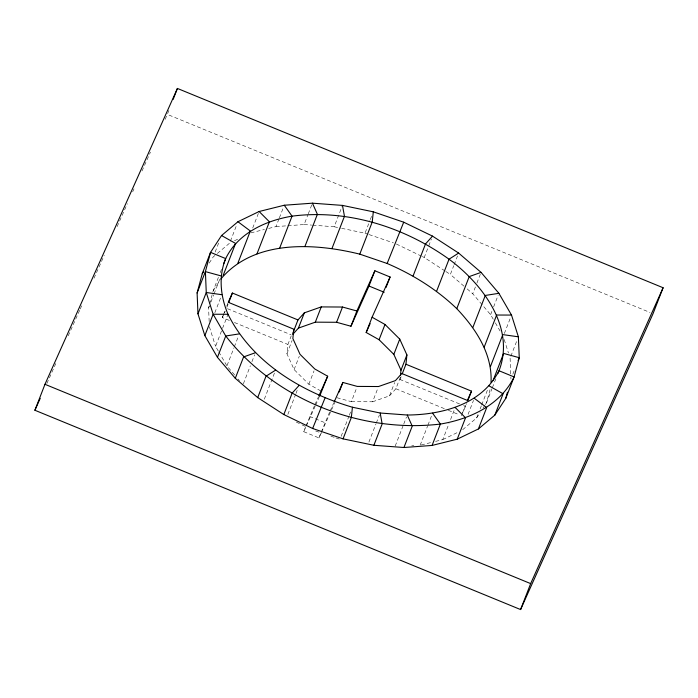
<?xml version="1.0" encoding="UTF-8"?>
<svg xmlns="http://www.w3.org/2000/svg" width="698" height="698" viewBox="0 0 698 698"><rect width="100%" height="100%" fill="white"/><g stroke="black" fill="none" stroke-linecap="round" stroke-linejoin="round"><path stroke-width="0.52" stroke-dasharray="3.49 2.62" d="M320.836 390.959L308.856 384.232L294.111 369.582L286.939 353.764L287.908 344.454L291.232 335.878M459.546 403.924L400.033 379.503L400.242 377.435M209.164 321.542L208.606 307.966L209.426 304.913M209.697 303.892L213.248 290.656L218.692 276.626M485.354 404.578L486.523 402.79L490.345 388.533M168.89 110.397L167.346 114.393L650.013 312.46M215.141 252.048L219.285 241.36M230.41 241.159L236.814 224.651M220.245 272.613L221.798 268.608M208.606 307.966L209.383 305.96M210.936 301.955L213.658 294.94M214.042 293.937L219.879 278.903M214.827 312.739L220.655 297.714M252.72 228.01L258.365 213.448M229.389 320.443L222.33 317.546L223.072 315.636M223.439 314.685L225.288 309.921M226.771 306.108L227.88 303.246M226.85 307.329L228.325 303.517M218.273 351.007L215.569 346.348L222.173 329.316M222.566 328.313L228.002 314.283M268.651 228.438L275.98 226.606L278.999 218.84M279.375 217.872L283.519 207.184M234.607 374.948L226.92 365.935L233.917 347.901M234.301 346.897L238.576 335.869M287.89 225.733L304.127 224.538L307.897 214.827M308.272 213.858L312.416 203.179M243.375 383.778L250.373 365.743M251.926 361.739L254.648 354.724M264.341 399.169L274.829 372.113M312.713 225.175L334.194 226.763L342.099 206.372M286.939 353.764L292.113 340.415M294.111 369.582L299.285 356.233M287.855 414.42L295.629 394.379M296.013 393.375L297.182 390.374M341.627 228.316L365.019 233.193L369.914 220.568M370.289 219.591L371.798 215.708M308.856 384.232L314.03 370.882M321.159 433.03L318.96 437.934L303.761 431.696L305.602 426.932M305.977 425.972L314.501 405.651M318.96 437.934L320.81 433.17M321.185 432.219L329.709 411.89M336.968 397.712L351.347 401.673L356.896 387.364M341.156 436.294L348.93 416.252M349.314 415.249L350.867 411.244M444.949 270.929L424.236 257.492L428.38 246.804M428.755 245.836L431.399 239.039M351.347 401.673L372.601 401.786L377.775 388.437M368.91 442.078L375.899 424.044M376.292 423.04L379.398 415.022M372.601 401.786L389.501 395.853L394.684 382.504M389.501 395.853L395.879 388.76L400.32 377.321M400.033 379.503L401.141 376.641M463.961 286.163L450.358 274.436L453.744 265.694M454.119 264.725L457.513 255.983M395.208 446.083L403.365 425.038M403.758 424.044L406.472 417.029M493.242 319.213L490.615 314.685L472.773 293.745L475.408 286.948M476.917 283.065L480.303 274.323M420.152 445.228L427.534 426.19M427.926 425.187L431.809 415.162M490.615 314.685L492.125 310.802M493.626 306.911L498.145 295.263M435.587 441.38L442.794 439.592L449.015 423.555M450.568 419.55L455.236 407.527M462.565 412.815L465.522 405.18M461.457 415.676L466.709 403.549M468.088 414.342L473.523 400.312M504.357 333.522L510.378 317.983M462.687 429.689L476.629 417.945L478.182 413.94M480.128 408.932L481.288 405.922M481.681 404.919L487.509 389.894M486.523 402.79L491.959 388.76M492.352 387.756L496.234 377.74M510.849 356.233L517.253 339.725M512.847 374.207L514.731 369.355M46.897 383.455L56.678 361.608M68.23 335.799L79.79 309.982M80.235 308.987L82.451 304.023M94.012 278.214L104.229 255.372M117.124 226.58L127.341 203.746M132.681 191.837L134.007 188.853M142.008 170.984L150.454 152.12M165.121 119.358L166.901 115.388M222.33 317.546L223.988 313.838M224.407 312.913L225.236 311.064M314.946 404.666L318.454 396.822M303.761 431.696L305.951 426.792M306.396 425.806L315.173 406.192M315.609 405.206L319.126 397.363M330.154 410.904L333.661 403.06M321.595 432.053L334.77 402.624M209.199 263.102L213.256 256.899L216.537 254.142M213.248 290.656L219.652 280.84M476.629 417.945L480.119 412.597M483.033 408.138L484.778 405.468M217.357 253.453L229.651 243.096M234.467 240.775L239.283 238.446M442.794 439.592L458.054 432.219M250.835 232.87L264.455 229.476M421.182 444.966L431.477 442.41M275.98 226.606L286.808 225.812M411.707 445.848L413.818 445.69M304.127 224.538L311.64 225.096M334.194 226.763L340.572 228.098M365.019 233.193L368.055 234.231M369.067 234.572L393.393 242.869M315.662 430.998L321.743 433.074M330.869 436.189L334.918 437.567M335.93 437.916L339.987 439.295M227.487 308.699L291.04 334.778M463.585 405.582L465.601 406.411M234.432 322.511L287.908 344.454M395.879 388.76L444.303 408.635M448.343 410.293L459.441 414.848M309.676 416.436L324.884 422.683M396.385 244.03L421.356 256.096M422.316 256.559L424.236 257.492M296.292 422.072L301.091 424.393M302.06 424.855L304.939 426.242M445.848 271.513L450.358 274.436M467.163 288.92L472.773 293.745M238.097 379.049L239.493 380.689M495.344 322.842L500.073 331M218.814 351.94L226.92 365.935M504.209 339.542L508.458 353.005M209.383 326.769L215.569 346.348M510.09 358.179L510.831 375.934M510.875 376.981L510.962 379.066"/><path stroke-width="1.05" d="M400.46 375.358L400.992 370.184L406.908 354.933L399.745 339.123L384.999 324.465L372.086 317.224L390.095 277.001L374.887 270.763L356.879 310.985L350.963 326.236L336.584 322.284L315.33 322.162L298.43 328.104L292.759 334.403M402.249 373.779L405.948 364.243L406.908 354.933M497.796 373.735C517.201 329.587 483.252 284.548 449.032 259.202C404.09 226.955 347.456 208.999 292.052 216.153C265.484 220.612 237.992 233.211 225.681 258.583C218.282 276.661 220.559 296.624 228.002 314.283C252.109 362.698 302.042 392.381 352.429 407.231L351.338 417.491L343.05 438.859L312.643 428.493L283.833 414.551L257.71 397.607L235.296 378.299L217.453 357.359L204.846 335.607L197.979 313.864L197.106 292.977L202.254 273.738L210.534 252.371L221.545 235.531L237.939 221.737L259.124 211.503L284.269 205.238L312.416 203.179L342.474 205.404L373.308 211.826L403.706 222.2L432.524 236.125L458.638 253.069L481.062 272.377L498.904 293.317L511.512 315.068L518.378 336.811L519.251 357.699L514.103 376.937L505.814 398.305L494.812 415.144L478.409 428.947L457.234 439.173L432.079 445.437L403.941 447.505L373.875 445.28L343.05 438.859M373.308 211.826L372.217 222.077L359.775 254.142C314.152 242.869 254.02 239.449 220.812 279.06M505.814 398.305L507.446 392.232M34.9 410.258L44.969 384.301L177.414 88.437L663.1 287.742L653.031 313.699L520.586 609.563L34.9 410.258L40.231 398.34M173.148 99.421L177.414 88.437M197.106 292.977L205.395 271.609L210.534 252.371L225.681 258.583L223.744 263.6M197.979 313.864L206.259 292.497L205.395 271.609L221.039 275.902M223.142 275.492L235.575 243.428L221.545 235.531M204.846 335.607L213.134 314.24L206.259 292.497L221.824 294.704M237.905 263.067L250.338 231.003L237.939 221.737M228.7 302.566L232.39 293.029L297.967 319.937L304.345 312.844L321.246 306.911L342.5 307.033L356.879 310.985M256.969 253.854L269.411 221.79L259.124 211.503M217.453 357.359L225.742 336L213.134 314.24L228.002 314.283M279.619 248.218L292.052 216.153L284.269 205.238M235.296 378.299L243.585 356.931L255.424 352.717M304.956 246.359L317.389 214.295L312.416 203.179M257.71 397.607L265.999 376.239L275.614 370.106M292.794 333.286L297.967 319.937M298.43 328.104L304.345 312.844M332.03 248.357L344.463 216.293L342.474 205.404M315.33 322.162L321.246 306.911M283.833 414.551L292.113 393.192L299.128 385.357M336.584 322.284L342.5 307.033M232.39 293.029L228.246 302.286L293.823 329.203L292.855 338.513L300.027 354.322L314.772 368.972L327.676 376.222L319.562 396.377M312.643 428.493L325.059 397.895M350.963 326.236L368.972 286.023L374.887 270.763M491.034 382.347C492.491 353.834 475.652 328.514 456.78 308.656C436.651 289.295 412.754 274.462 387.146 263.486L403.706 222.2M339.184 391.997L342.884 382.46L357.263 386.413L378.517 386.535L395.426 380.602L401.795 373.509L467.372 400.416L471.516 391.15L405.948 364.243M400.992 370.184L393.829 354.375L379.075 339.725L366.171 332.484L372.086 317.224M386.029 287.489L390.095 277.001M379.075 339.725L384.999 324.465M413.076 276.015L425.518 243.951L432.524 236.125M393.829 354.375L399.745 339.123M373.875 445.28L382.164 423.913L380.174 413.015L352.429 407.231M436.599 291.267L449.032 259.202L458.638 253.069M456.78 308.656L469.222 276.591L481.062 272.377M403.941 447.505L412.23 426.138L407.248 415.022L380.174 413.015M472.851 327.51L485.285 295.446L498.904 293.317M432.079 445.437L440.368 424.07C469.885 419.114 500.405 405.119 514.103 376.937L498.957 370.725C482.301 404.282 441.939 414.821 407.248 415.022M484.203 347.098L496.636 315.034L511.512 315.068M467.826 400.687L471.516 391.15M457.234 439.173L465.522 417.814L455.236 407.527M490.38 366.677L502.822 334.604L518.378 336.811M493.111 380.471L503.598 353.415L519.251 357.699L518.117 360.613M478.409 428.947L486.698 407.58L474.3 398.314M494.812 415.144L503.101 393.777L489.062 385.881M520.586 609.563L530.655 583.607L663.1 287.742M318.899 395.836L327.676 376.222M334.106 402.083L342.884 382.46M366.171 332.484L370.123 323.654M202.254 273.738L203.406 271.967M239.362 333.871L225.742 336C275.396 399.71 360.482 433.432 440.368 424.07L432.586 413.164M359.775 254.142L387.146 263.486M368.972 286.023L384.179 292.261M44.969 384.301L530.655 583.607"/></g></svg>
